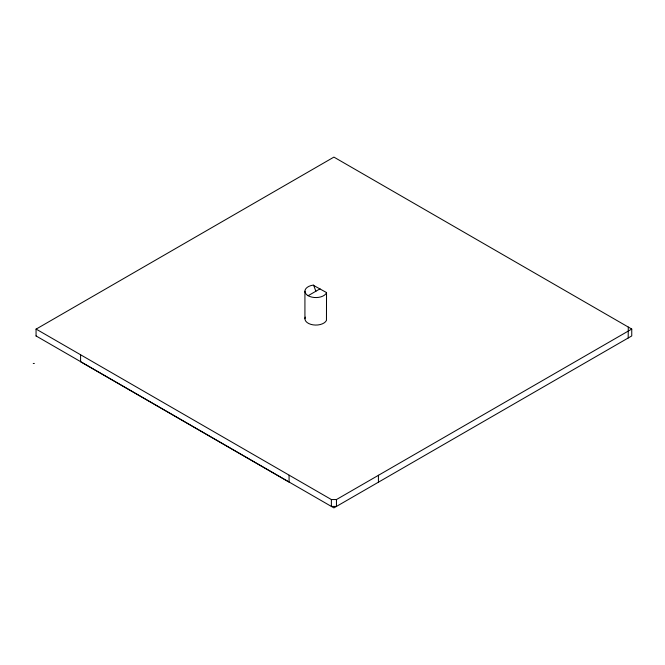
<?xml version="1.0" encoding="UTF-8"?>
<svg xmlns="http://www.w3.org/2000/svg" width="665" height="665" viewBox="0 0 665 665"><rect width="100%" height="100%" fill="white"/><g stroke="black" fill="none" stroke-linecap="round" stroke-linejoin="round"><path stroke-width="1" d="M628.292 327.064L628.184 337.995L333.913 507.894L36.068 335.941M36.06 329.15L333.913 157.106L631.75 329.059L631.75 335.941L628.184 337.995M326.532 292.567L326.457 292.874A10.948 6.326 0 0 1 308.136 295.709A10.948 6.326 0 0 1 313.049 285.127L326.532 292.567L326.457 320.389A10.948 6.326 0 0 1 313.049 324.853A10.948 6.326 0 0 1 305.301 317.114M36.06 336.033L36.068 329.059L331.37 499.548L336.457 499.548L631.75 329.059M308.136 295.709L320.048 288.826M33.25 363.489L34.347 363.447M313.572 285.086L315.883 291.237M378.427 475.226L378.427 482.192M336.457 499.548L336.457 506.422L331.37 506.422L331.37 499.548M304.927 291.237L304.927 318.751M289.076 475.226L289.076 482.108L80.59 361.735L80.59 354.861"/></g></svg>
